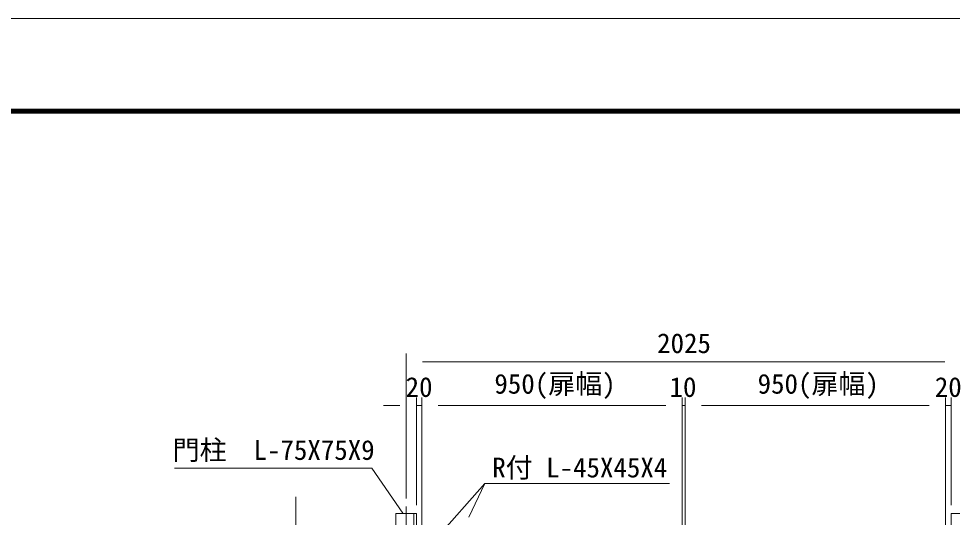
# Model space of a CAD drawing. Units: millimetres, scale not verified. Extents: x -6300 to 6300, y -4455 to 4455.
# Drawn here: x 0 to 3405, y 2634 to 4455 of the extents above; entities that cross this region are included whole.
import ezdxf
from ezdxf.enums import TextEntityAlignment as Align

# ---------------------------------------------------------------- set-up
doc = ezdxf.new("R2010")
doc.units = ezdxf.units.MM
doc.header["$LTSCALE"] = 30
doc.linetypes.add('DASHED', pattern=[7.5, 6, -1.5])
doc.linetypes.add('USER1', pattern=[50.8, 31.75, -6.35, 6.35, -6.35])
for name, color, linetype, lineweight in [('0-0_D-TTL', 7, 'Continuous', 9), ('0-3_D-STR-DIM', 7, 'Continuous', 9), ('0-4_D-STR1', 1, 'Continuous', 18), ('0-7_D-BMK', 2, 'USER1', 13)]:
    doc.layers.add(name, color=color, linetype=linetype, lineweight=lineweight)
doc.styles.add('ＭＳ ゴシック', font='')
doc.styles.get('ＭＳ ゴシック').set_extended_font_data('MS Gothic')

msp = doc.modelspace()

# ---------------------------------------------------------------- linework, layer by layer
at = {"layer": '0-0_D-TTL', "color": 2, "lineweight": 18}
msp.add_lwpolyline([(-6300, 4455), (6300, 4455), (6300, -4455), (-6300, -4455)], close=True, dxfattribs=at)
at = {"layer": '0-0_D-TTL'}
for points in [[(-5895, 4125), (5895, 4125), (5895, -4125), (-5895, -4125)], [(-5891.25, 4121.25), (5891.25, 4121.25), (5891.25, -4121.25), (-5891.25, -4121.25)], [(-5887.5, 4117.5), (5887.5, 4117.5), (5887.5, -4117.5), (-5887.5, -4117.5)], [(-5883.75, 4113.75), (5883.75, 4113.75), (5883.75, -4113.75), (-5883.75, -4113.75)], [(-5880, 4110), (5880, 4110), (5880, -4110), (-5880, -4110)]]:
    msp.add_lwpolyline(points, close=True, dxfattribs=at)
at = {"layer": '0-3_D-STR-DIM'}
for p, q in [((1412.87, 2703.7), (1412.87, 3232.26)), ((1472.87, 3202.26), (3377.87, 3202.26)), ((1450.37, 2678.41), (1450.37, 3072.26)), ((1470.37, 1463.41), (1470.37, 3072.26)), ((1470.37, 1463.41), (1470.37, 3072.26)), ((2420.37, 1463.41), (2420.37, 3072.26)), ((2420.37, 1463.41), (2420.37, 3072.26)), ((2430.37, 1463.41), (2430.37, 3072.26)), ((2430.37, 1463.41), (2430.37, 3072.26)), ((3380.37, 1463.41), (3380.37, 3072.26)), ((3380.37, 1463.41), (3380.37, 3072.26)), ((3400.37, 2678.41), (3400.37, 3072.26)), ((1390.37, 3042.26), (1330.37, 3042.26)), ((1470.37, 3042.26), (1450.37, 3042.26)), ((1530.37, 3042.26), (1590.37, 3042.26)), ((1530.37, 3042.26), (2360.37, 3042.26)), ((2360.37, 3042.26), (2300.37, 3042.26)), ((2420.37, 3042.26), (2430.37, 3042.26)), ((2490.37, 3042.26), (2550.37, 3042.26)), ((3320.37, 3042.26), (2490.37, 3042.26)), ((3320.37, 3042.26), (3260.37, 3042.26)), ((3380.37, 3042.26), (3400.37, 3042.26)), ((1699.64, 2758.31), (1496.69, 2527.44)), ((1011.43, 1262.13), (1011.43, 2708.88))]:
    msp.add_line(p, q, dxfattribs=at)
for points in [[(568.79, 2814.38), (1287.81, 2814.38), (1401.59, 2650.05)], [(2373.08, 2758.31), (1699.64, 2758.31), (1642.28, 2635.22)]]:
    msp.add_lwpolyline(points, dxfattribs=at)
at = {"layer": '0-4_D-STR1'}
for p, q in [((1375.37, 2648.41), (1375.37, -721.59)), ((1375.37, 2648.41), (1450.37, 2648.41)), ((1450.37, 2648.41), (1450.37, -721.59)), ((3400.37, 2648.41), (3400.37, -721.59)), ((3475.37, 2648.41), (3400.37, 2648.41))]:
    msp.add_line(p, q, dxfattribs=at)
at = {"layer": '0-4_D-STR1', "linetype": 'DASHED'}
msp.add_line((1441.37, 2648.41), (1441.37, -721.59), dxfattribs=at)
at = {"layer": '0-7_D-BMK'}
msp.add_line((1412.87, 2673.7), (1412.87, -744.72), dxfattribs=at)

# ---------------------------------------------------------------- texts
at = {"layer": '0-3_D-STR-DIM', "style": 'ＭＳ ゴシック'}
for s, p in [('2025', (2328.47, 3212.38)), ('950(扉幅)', (1734.96, 3064.18)), ('950(扉幅)', (2694.96, 3064.18)), ('20', (1411.25, 3052.38)), ('10', (2373.77, 3052.38)), ('20', (3341.25, 3052.38)), ('門柱\u3000L-75X75X9', (561.41, 2822.47)), ('R付 L-45X45X4', (1727.23, 2758.43))]:
    msp.add_text(s, height=72.14, dxfattribs=at).set_placement(p, align=Align.BOTTOM_LEFT)

doc.saveas('drawing.dxf')
